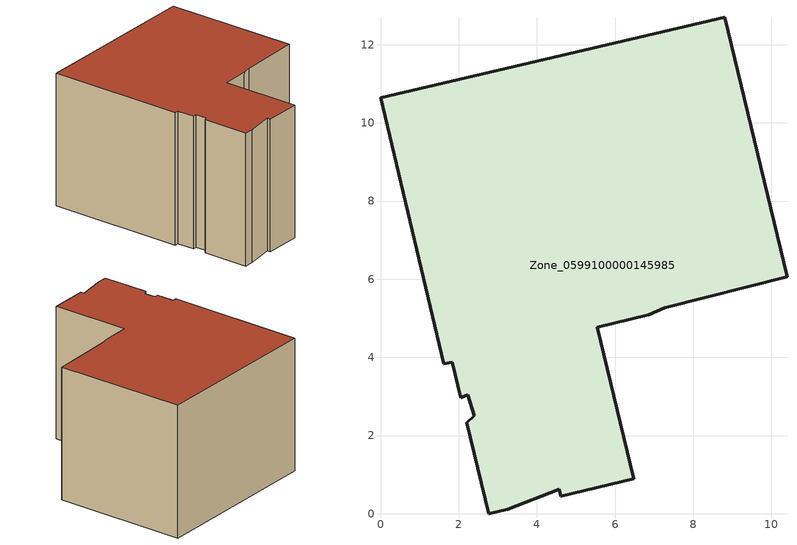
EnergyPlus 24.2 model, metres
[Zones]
Zone_0599100000145985
 floor ground (C_G): 1.62,3.83 0,10.64 8.81,12.7 10.4,6.07 7.27,5.26 6.87,5.09 5.55,4.77 6.48,0.89 4.62,0.44 4.57,0.62 3.25,0.12 2.77,0 2.21,2.33 2.4,2.51 2.23,3.04 2.06,2.96 1.84,3.88 z0
 wall outside (C_F): 0,10.64 1.62,3.83 1.84,3.88 2.06,2.96 2.23,3.04 2.4,2.51 2.21,2.33 2.77,0 3.25,0.12 4.57,0.62 4.62,0.44 6.48,0.89 5.55,4.77 6.87,5.09 7.27,5.26 10.4,6.07 8.81,12.7 0,10.64 z0:6.92
 roof outside (C_R): 6.87,5.09 7.27,5.26 10.4,6.07 8.81,12.7 0,10.64 1.62,3.83 1.84,3.88 2.06,2.96 2.23,3.04 2.4,2.51 2.21,2.33 2.77,0 3.25,0.12 4.57,0.62 4.62,0.44 6.48,0.89 5.55,4.77 z6.92
[BUILDING]
Pand.0599100000145985: North Axis=0; Terrain=City; Loads Convergence Tolerance Value=0.04; Temperature Convergence Tolerance Value=0.4; Solar Distribution=FullExterior; Maximum Number of Warmup Days=25; Minimum Number of Warmup Days=1
[Site:Location]
Rotterdam.The.Hague.AP_ZH_NLD Design_Conditions: Latitude=51.96; Longitude=4.45; Time Zone=1; Elevation=-4.5
[SITE:GROUNDTEMPERATURE:BUILDINGSURFACE]
18, 18, 18, 18, 18, 18, 18, 18, 18, 18, 18, 18
[MATERIAL] Thermal Absorptance=0.9; Solar Absorptance=0.7; Visible Absorptance=0.7
Name | Roughness | Thickness | Conductivity | Density | Specific Heat
G.D.1965 | MediumSmooth | 0.15 | 1 | 540 | 1210
F.D.1965 | Rough | 0.3 | 0.857143 | 1920 | 840
R.D.1965 | MediumRough | 0.2 | 0.08 | 1500 | 1000
[CONSTRUCTION]
C_G: G.D.1965
C_F: F.D.1965
C_R: R.D.1965
[ZONE]
Zone_0599100000145985: Type=1; Multiplier=1; Ceiling Height=Autocalculate; Volume=Autocalculate; Floor Area=autocalculate; Part of Total Floor Area=Yes
[ZONEINFILTRATION:DESIGNFLOWRATE]
Infil_Zone_0599100000145985: Zone or ZoneList or Space or SpaceList=Zone_0599100000145985; Schedule=AlwaysOn; Design Flow Rate Calculation Method=Flow/Area; Flow Rate per Floor Area=0.0042; Constant Term Coefficient=1; Temperature Term Coefficient=0; Velocity Term Coefficient=0; Velocity Squared Term Coefficient=0
[HVACTEMPLATE:ZONE:IDEALLOADSAIRSYSTEM]
Zone_0599100000145985: Maximum Heating Supply Air Temperature=50; Minimum Cooling Supply Air Temperature=13; Maximum Heating Supply Air Humidity Ratio=0.0156; Minimum Cooling Supply Air Humidity Ratio=0.0077; Heating Limit=NoLimit; Cooling Limit=NoLimit; Dehumidification Control Type=ConstantSensibleHeatRatio; Cooling Sensible Heat Ratio=0.7; Dehumidification Setpoint=60; Humidification Control Type=None; Humidification Setpoint=30; Outdoor Air Method=None; Outdoor Air Flow Rate per Person=0.00944; Outdoor Air Flow Rate per Zone Floor Area=0; Outdoor Air Flow Rate per Zone=0; Demand Controlled Ventilation Type=None; Outdoor Air Economizer Type=NoEconomizer; Heat Recovery Type=None; Sensible Heat Recovery Effectiveness=0.7; Latent Heat Recovery Effectiveness=0.65
[ZONECONTROL:THERMOSTAT]
ThermostatControl_Zone_0599100000145985: Zone or ZoneList=Zone_0599100000145985; Control Type Schedule=DualSetpointControlType; Control 1=Thermostat_Zone_0599100000145985; Temperature Difference Between Cutout And Setpoint=0
[THERMOSTATSETPOINT:DUALSETPOINT]
Thermostat_Zone_0599100000145985: Heating Setpoint Temperature Schedule=HeatingSetpoint_Zone_0599100000145985; Cooling Setpoint Temperature Schedule=CoolingSetpoint_Zone_0599100000145985
[SCHEDULE:COMPACT]
HeatingSetpoint_Zone_0599100000145985: Through: 12/31, For: AllDays, Until: 24:00, 21
CoolingSetpoint_Zone_0599100000145985: Through: 12/31, For: AllDays, Until: 24:00, 24
DualSetpointControlType: Through: 12/31, For: AllDays, Until: 24:00, 4
AlwaysOn: Through: 12/31, For: AllDays, Until: 24:00, 1
